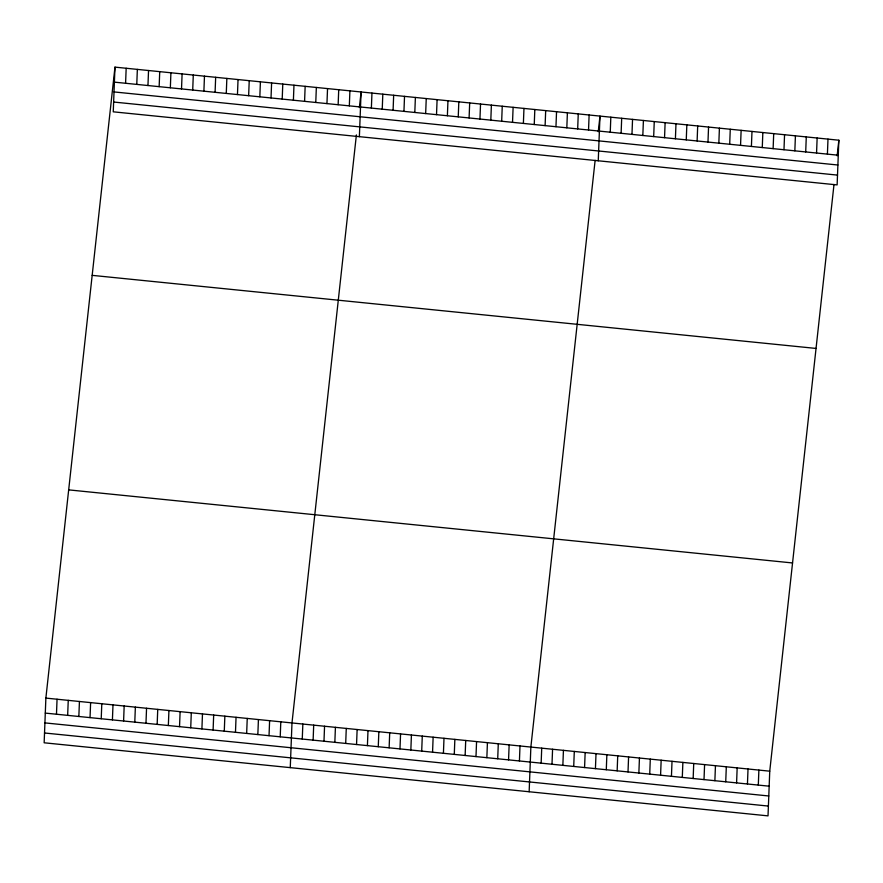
<?xml version="1.0" encoding="UTF-8"?>
<svg xmlns="http://www.w3.org/2000/svg" width="883" height="883" viewBox="0 0 883 883"><rect width="100%" height="100%" fill="white"/><g stroke="black" fill="none" stroke-linecap="round" stroke-linejoin="round"><path stroke-width="1.32" d="M114.978 67.13L113.256 111.821L837.128 184.9L838.85 140.209L114.978 67.13L45.872 698.1L44.15 742.791L768.022 815.87L769.744 771.179L834.005 184.459M56.479 714.226L57.053 699.226M67.66 715.362L68.245 700.351M78.852 716.488L79.426 701.488M90.044 717.614L90.618 702.614M125.585 83.267L126.17 68.267M101.225 718.751L101.799 703.74M136.777 84.393L137.351 69.393M112.417 719.877L112.991 704.877M147.958 85.53L148.543 70.519M123.598 721.003L124.172 706.003M159.15 86.655L159.724 71.655M134.79 722.139L135.364 707.128M170.342 87.781L170.916 72.781M145.971 723.265L146.556 708.265M181.523 88.918L182.097 73.907M157.163 724.391L157.737 709.391M192.715 90.044L193.289 75.044M168.344 725.528L168.929 710.517M203.896 91.17L204.47 76.17M179.536 726.654L180.11 711.654M215.088 92.307L215.662 77.296M190.728 727.78L191.302 712.78M226.269 93.432L226.854 78.432M201.909 728.916L202.483 713.905M237.461 94.558L238.035 79.558M213.101 730.042L213.675 715.042M248.642 95.695L249.227 80.684M224.282 731.168L224.856 716.168M259.834 96.821L260.408 81.821M235.474 732.305L236.048 717.294M271.026 97.947L271.6 82.947M246.655 733.431L247.24 718.431M282.207 99.084L282.781 84.073M257.847 734.557L258.421 719.557M293.399 100.209L293.973 85.21M269.028 735.694L269.613 720.683M304.58 101.335L305.154 86.335M280.22 736.819L280.794 721.819M315.772 102.472L316.346 87.461M290.264 767.636L291.986 722.945L356.39 134.922M302.262 739.049L302.847 724.038M326.953 103.598L327.538 88.587M313.123 740.142L313.697 725.131M338.145 104.724L338.719 89.724M323.984 741.234L324.558 726.234M349.326 105.861L349.911 90.85M334.845 742.327L335.419 727.327M359.381 136.677L361.092 91.975L359.381 107.594M345.695 743.431L346.268 728.42M371.379 108.079L371.953 93.079M356.555 744.524L357.129 729.524M382.24 109.172L382.814 94.172M367.416 745.616L367.99 730.616M393.09 110.276L393.663 95.265M378.266 746.72L378.851 731.709M403.95 111.368L404.524 96.368M389.127 747.813L389.701 732.813M414.811 112.461L415.385 97.461M399.988 748.905L400.562 733.905M425.661 113.565L426.246 98.554M410.849 750.009L411.423 734.998M436.522 114.658L437.096 99.658M421.699 751.102L422.284 736.102M447.383 115.75L447.957 100.75M432.56 752.195L433.134 737.195M458.244 116.854L458.818 101.843M443.421 753.298L443.994 738.287M469.094 117.947L469.679 102.947M454.281 754.391L454.855 739.38M479.955 119.039L480.529 104.039M465.131 755.484L465.716 740.484M490.816 120.143L491.389 105.132M475.992 756.588L476.566 741.577M501.676 121.236L502.25 106.236M486.853 757.68L487.427 742.669M512.526 122.329L513.111 107.329M497.714 758.773L498.288 743.773M523.387 123.432L523.961 108.421M508.564 759.866L509.149 744.866M534.248 124.525L534.822 109.514M519.425 760.969L519.999 745.958M545.109 125.618L545.683 110.618M529.149 791.753L530.86 747.062L595.131 160.342M555.959 126.71L556.544 111.711M541.147 763.155L541.721 748.155M566.82 127.814L567.394 112.803M551.996 764.259L552.581 749.248M577.681 128.907L578.255 113.907M562.857 765.351L563.431 750.351M588.542 130L589.116 115M573.718 766.444L574.292 751.444M598.255 160.783L599.976 116.092L598.266 131.71M584.579 767.548L585.153 752.537M610.252 132.196L610.826 117.196M595.429 768.64L596.014 753.64M621.113 133.289L621.687 118.289M606.29 769.733L606.864 754.733M631.974 134.393L632.548 119.382M617.151 770.837L617.725 755.826M642.824 135.485L643.409 120.485M628.012 771.93L628.586 756.919M653.685 136.578L654.259 121.578M638.862 773.022L639.447 758.022M664.546 137.682L665.12 122.671M649.722 774.115L650.296 759.115M675.407 138.774L675.981 123.763M660.583 775.219L661.157 760.208M686.257 139.867L686.842 124.867M671.444 776.312L672.018 761.312M697.117 140.971L697.691 125.96M682.294 777.404L682.879 762.404M707.978 142.064L708.552 127.053M693.155 778.508L693.729 763.497M718.839 143.156L719.413 128.156M704.016 779.601L704.59 764.601M729.689 144.249L730.274 129.249M714.877 780.693L715.451 765.693M740.55 145.353L741.124 130.342M725.727 781.797L726.312 766.786M751.411 146.446L751.985 131.446M736.588 782.89L737.162 767.89M762.272 147.538L762.846 132.538M747.448 783.983L748.022 768.983M773.122 148.642L773.707 133.631M758.309 785.086L758.883 770.075M783.983 149.735L784.557 134.735M794.843 150.827L795.417 135.827M805.704 151.931L806.278 136.92M816.554 153.024L817.139 138.024M827.415 154.117L827.989 139.117M837.139 155.827L838.85 140.209M114.404 82.141L838.276 155.22M114.028 91.931L837.901 165.011M113.642 102.031L837.514 175.11M92.174 275.353L816.047 348.432M68.675 489.877L792.548 562.957M45.872 698.1L769.744 771.179M45.287 713.1L769.159 786.179M44.912 722.901L768.784 795.98M44.525 732.989L768.398 806.069"/></g></svg>
